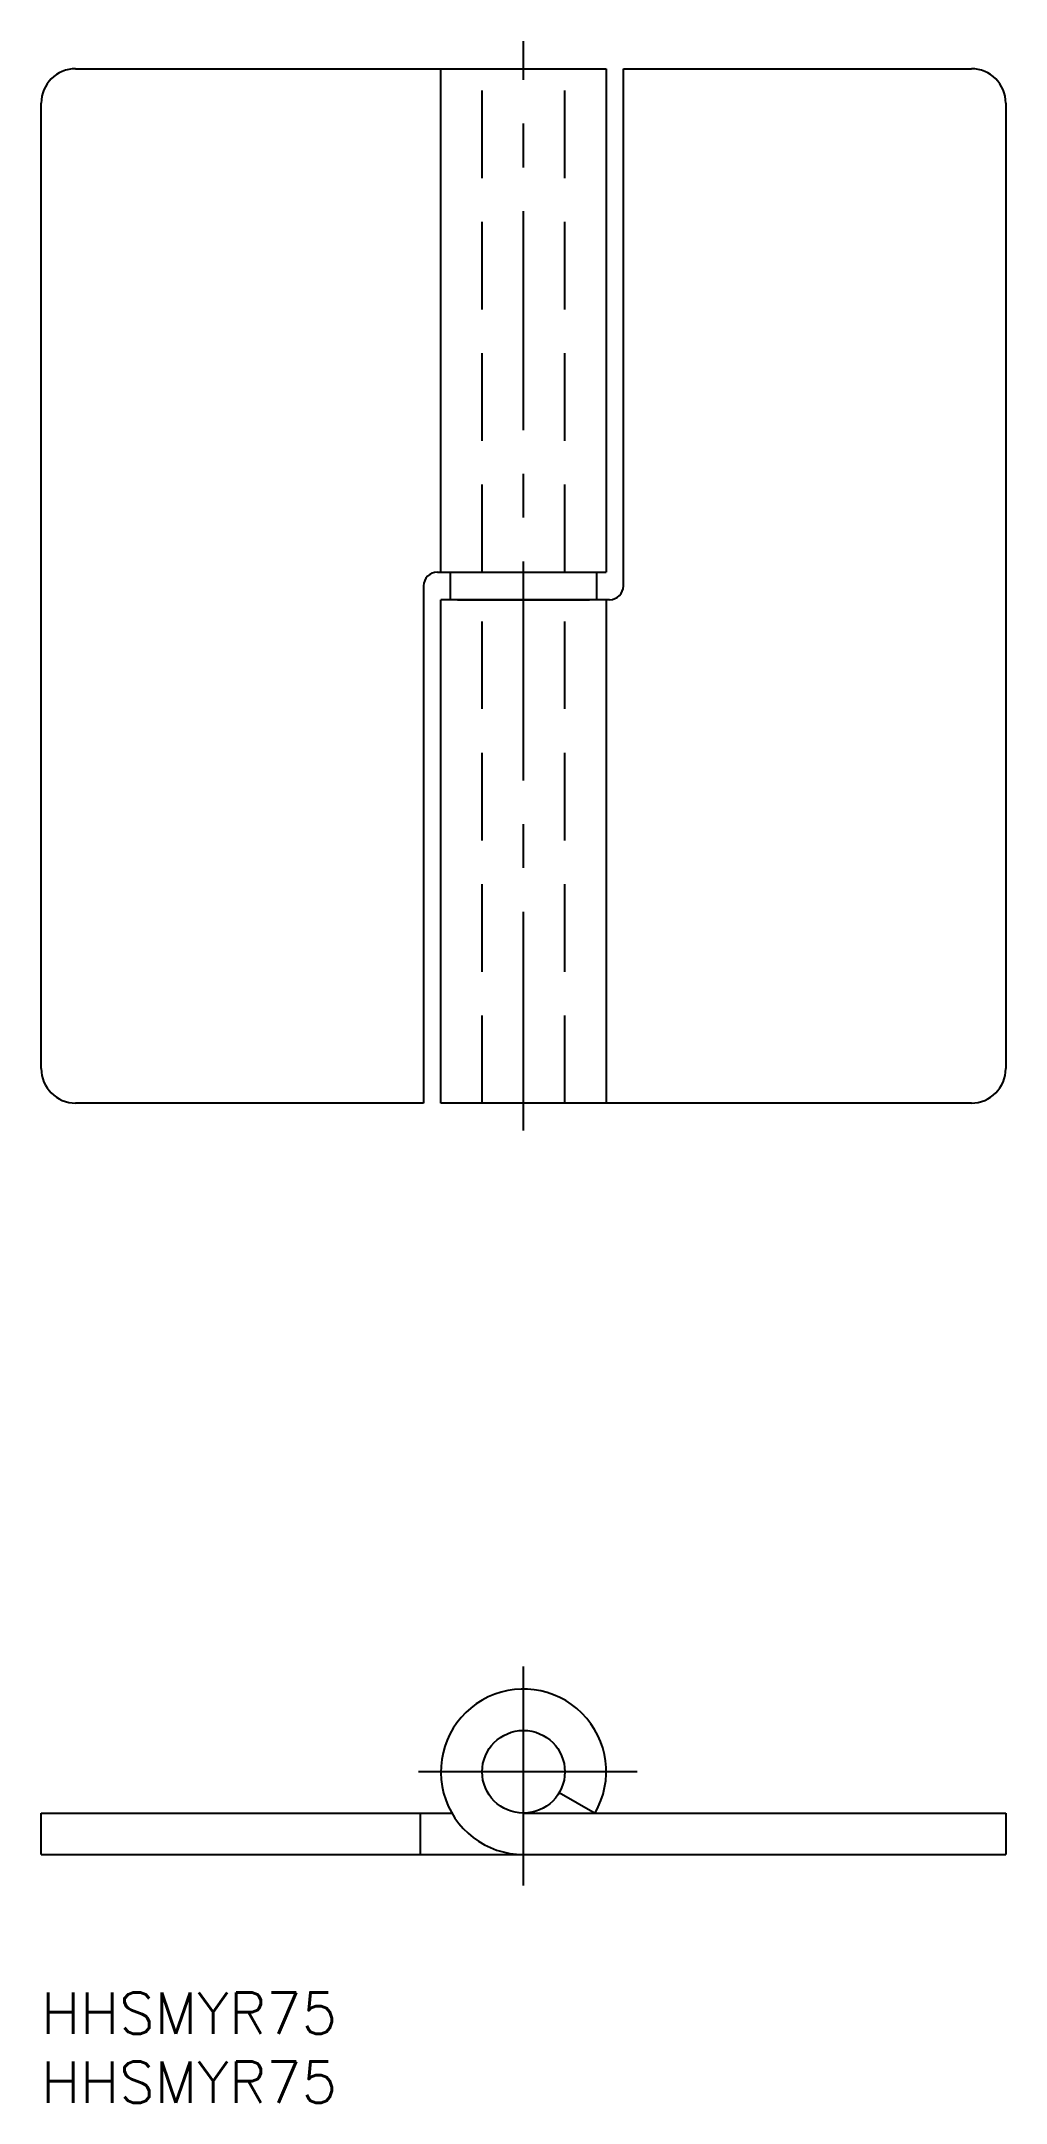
# Model space of a CAD drawing. Extents: x 0 to 70, y -8 to 141.
import ezdxf

# ---------------------------------------------------------------- set-up
doc = ezdxf.new("R2010")
doc.units = 0
doc.header["$LTSCALE"] = 0.5
doc.linetypes.add('CENTER', pattern=[50.8, 31.75, -6.35, 6.35, -6.35])
doc.linetypes.add('DASHED', pattern=[19.05, 12.7, -6.35])
for name, color, linetype in [('MSM_CENTER', 1, 'CENTER'), ('MSM_CONTINUOUS', 7, 'CONTINUOUS'), ('MSM_DASHED', 4, 'DASHED'), ('MSM_PART_NUMBER', 7, 'CONTINUOUS')]:
    doc.layers.add(name, color=color, linetype=linetype)
doc.styles.get("Standard").update_dxf_attribs({"font": 'txt.shx', "height": 3, "bigfont": 'bigfont.shx'})

# ---------------------------------------------------------------- blocks, each defined once
blk = doc.blocks.new('*U4')
at = {"layer": 'MSM_PART_NUMBER'}
blk.add_text('HHSMYR75', height=3, dxfattribs=at).set_placement((0, -3))
blk = doc.blocks.new('*U5')
at = {"layer": 'MSM_PART_NUMBER'}
blk.add_text('HHSMYR75', height=3, dxfattribs=at).set_placement((0, -8))

msp = doc.modelspace()

# ---------------------------------------------------------------- linework, layer by layer
at = {"layer": 'MSM_CENTER'}
for p, q in [((35, 62.49), (35, 141.49)), ((35, 7.75), (35, 24.25)), ((43.25, 16), (26.75, 16))]:
    msp.add_line(p, q, dxfattribs=at)
at = {"layer": 'MSM_CONTINUOUS'}
for p, q in [((2.5, 139.49), (41, 139.49)), ((29, 102.99), (29, 139.49)), ((41, 139.49), (41, 102.99)), ((42.25, 139.49), (67.5, 139.49)), ((42.25, 101.99), (42.25, 139.49)), ((0, 66.99), (0, 136.99)), ((70, 136.99), (70, 66.99)), ((27.75, 101.99), (27.75, 64.49)), ((28.75, 102.99), (41, 102.99)), ((29.7, 100.99), (29.7, 102.99)), ((40.3, 102.99), (40.3, 100.99)), ((29, 64.49), (29, 100.99)), ((41.25, 100.99), (29, 100.99)), ((30.2, 100.99), (39.8, 100.99)), ((41, 100.99), (41, 64.49)), ((27.75, 64.49), (2.5, 64.49)), ((67.5, 64.49), (29, 64.49)), ((37.6, 14.5), (40.2, 13)), ((0, 13), (29.8, 13)), ((0, 10), (0, 13)), ((27.5, 13), (27.5, 10)), ((35, 13), (70, 13)), ((70, 13), (70, 10)), ((0, 10), (70, 10))]:
    msp.add_line(p, q, dxfattribs=at)
msp.add_circle((35, 16), 3, dxfattribs=at)
for centre, radius, start, end in [((2.5, 136.99), 2.5, 90, 180), ((67.5, 136.99), 2.5, 0, 90), ((28.75, 101.99), 1, 90, 180), ((41.25, 101.99), 1, 270, 0), ((2.5, 66.99), 2.5, 180, 270), ((67.5, 66.99), 2.5, 270, 0), ((35, 16), 6, 330, 270)]:
    msp.add_arc(centre, radius, start, end, dxfattribs=at)
at = {"layer": 'MSM_DASHED'}
for p, q in [((32, 102.99), (32, 139.49)), ((38, 102.99), (38, 139.49)), ((32, 64.49), (32, 100.99)), ((38, 64.49), (38, 100.99))]:
    msp.add_line(p, q, dxfattribs=at)

# ---------------------------------------------------------------- block references
at = {"layer": 'MSM_CONTINUOUS'}
for name in ['*U4', '*U5']:
    msp.add_blockref(name, (0, 0), dxfattribs=at)

doc.saveas('drawing.dxf')
